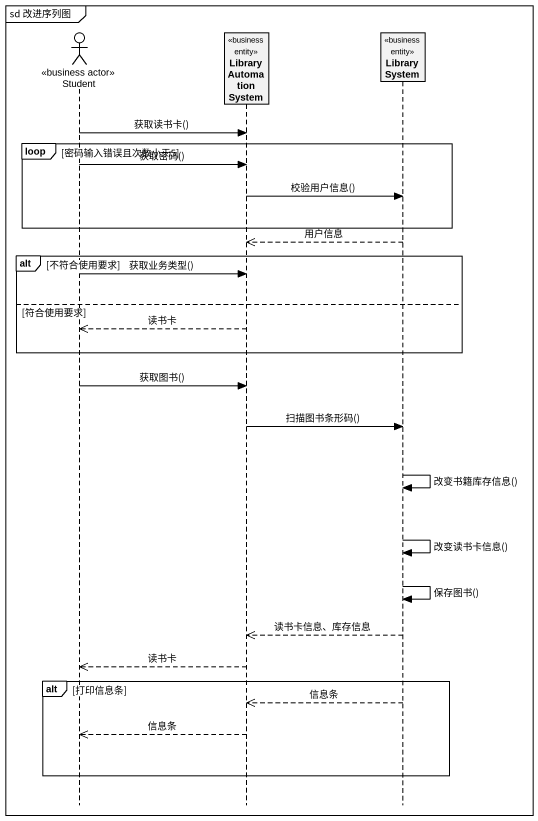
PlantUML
@startuml
mainframe sd 改进序列图
hide footbox
actor Student <<business actor>>
participant LibraryAutomationSystem <<business entity>>
participant LibrarySystem <<business entity>>

Student -> LibraryAutomationSystem : 获取读书卡()
loop 密码输入错误且次数小于5
  Student -> LibraryAutomationSystem : 获取密码()
  LibraryAutomationSystem -> LibrarySystem : 校验用户信息()
end
LibrarySystem -->> LibraryAutomationSystem : 用户信息
alt 不符合使用要求
  Student -> LibraryAutomationSystem : 获取业务类型()
else 符合使用要求
  LibraryAutomationSystem -->> Student : 读书卡
end
Student -> LibraryAutomationSystem : 获取图书()
LibraryAutomationSystem -> LibrarySystem : 扫描图书条形码()
LibrarySystem -> LibrarySystem : 改变书籍库存信息()
LibrarySystem -> LibrarySystem : 改变读书卡信息()
LibrarySystem -> LibrarySystem : 保存图书()
LibrarySystem -->> LibraryAutomationSystem : 读书卡信息、库存信息
LibraryAutomationSystem -->> Student : 读书卡
alt 打印信息条
  LibrarySystem -->> LibraryAutomationSystem : 信息条
  LibraryAutomationSystem -->> Student : 信息条
end
@enduml
